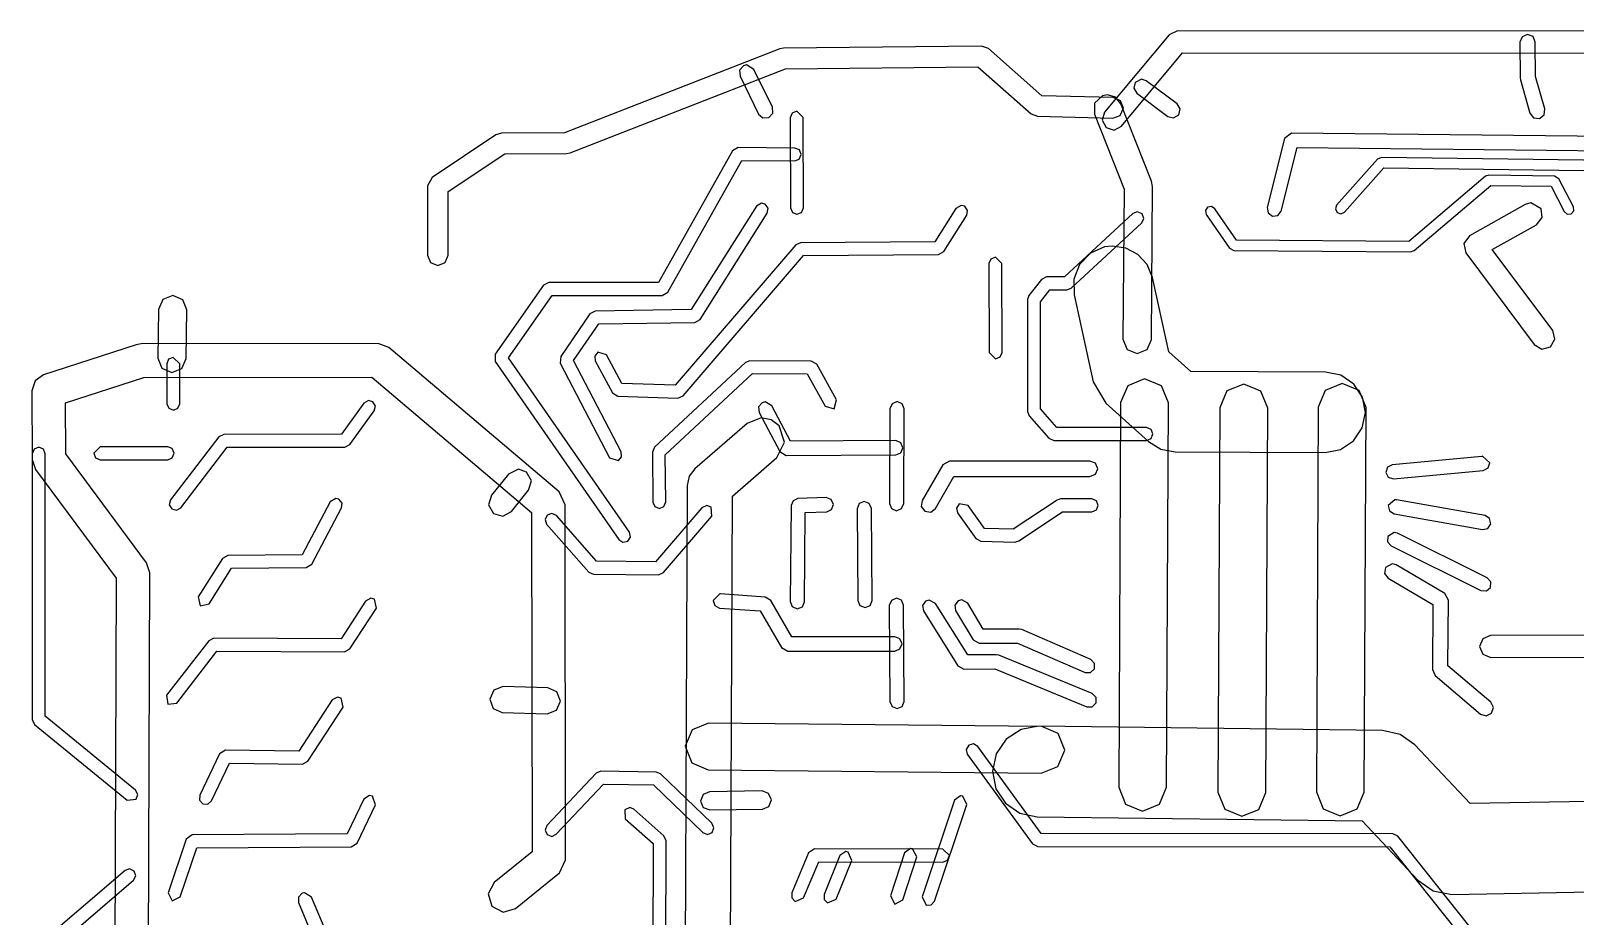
# Model space of a CAD drawing. Extents: x 2 to 219, y 1 to 125.
# Drawn here: x 2.2 to 121.6, y 56.6 to 125.1 of the extents above; entities that cross this region are included whole.
import ezdxf

# ---------------------------------------------------------------- set-up
doc = ezdxf.new("R2010")
doc.units = 0
doc.layers.add('PistasBottom', color=7, linetype='CONTINUOUS')

msp = doc.modelspace()

# ---------------------------------------------------------------- linework, layer by layer
at = {"layer": 'PistasBottom', "color": 7}
for p, q in [((90.2285, 124.82617), (85.25, 118.84961)), ((90.8828, 125.13281), (90.2285, 124.82617)), ((145.879, 125.08008), (90.8828, 125.13281)), ((90.8828, 125.13281), (90.8828, 125.13281)), ((117.542, 124.68088), (117.369, 124.25586)), ((117.369, 124.25586), (117.389, 121.5)), ((117.965, 124.85938), (117.542, 124.68088)), ((117.965, 124.85937), (117.965, 124.85938)), ((118.391, 124.6871), (117.965, 124.85937)), ((118.57, 124.26367), (118.391, 124.6871)), ((118.59, 121.5918), (118.57, 124.26367)), ((60.1172, 123.74414), (43.4609, 117.24023)), ((60.3984, 123.79883), (60.1172, 123.74414)), ((75.7246, 123.96094), (60.3984, 123.79883)), ((76.2617, 123.76172), (75.7246, 123.96094)), ((75.7246, 123.96094), (75.7246, 123.96094)), ((80.3945, 120.12109), (76.2617, 123.76172)), ((86.5566, 117.76172), (91.2793, 123.43164)), ((91.2793, 123.43164), (145.877, 123.37891)), ((43.9043, 115.6953), (60.5625, 122.20117)), ((57.3145, 122.43555), (57.0093, 122.09169)), ((57.0093, 122.09169), (57.0371, 121.63281)), ((57.5312, 122.49414), (57.3145, 122.43555)), ((58.1172, 122.1582), (57.5312, 122.49414)), ((57.5312, 122.49414), (57.5312, 122.49414)), ((59.543, 119.22656), (58.1172, 122.1582)), ((60.5625, 122.20117), (75.4336, 122.35742)), ((75.4336, 122.35742), (79.5547, 118.72852)), ((57.0371, 121.63281), (58.4648, 118.70117)), ((87.6191, 121.14258), (87.5066, 120.69716)), ((87.5066, 120.69716), (87.7422, 120.30273)), ((88.0918, 121.38477), (87.6191, 121.14258)), ((88.459, 121.26562), (88.0918, 121.38477)), ((88.0918, 121.38477), (88.0918, 121.38477)), ((90.8555, 119.48438), (88.459, 121.26562)), ((117.389, 121.5), (117.412, 121.33984)), ((117.412, 121.33984), (118.154, 118.75977)), ((119.309, 119.0918), (118.59, 121.5918)), ((85.918, 119.9707), (80.3945, 120.12109)), ((84.4691, 119.5284), (84.457, 118.68555)), ((85.0742, 120.11523), (84.4691, 119.5284)), ((85.4688, 120.19141), (85.0742, 120.11523)), ((86.0928, 120.00485), (85.4688, 120.19141)), ((85.4688, 120.19141), (85.4688, 120.19141)), ((86.477, 119.7206), (85.918, 119.9707)), ((86.502, 119.49805), (86.0928, 120.00485)), ((86.6953, 119.14844), (86.477, 119.7206)), ((88.8789, 113.5137), (86.502, 119.49805)), ((87.7422, 120.30273), (90.1387, 118.52148)), ((91.09, 119.09084), (90.8555, 119.48438)), ((58.4648, 118.70117), (58.8092, 118.39719)), ((58.8092, 118.39719), (59.2676, 118.42578)), ((59.2676, 118.42578), (59.5706, 118.7693)), ((59.5706, 118.7693), (59.543, 119.22656)), ((61.0742, 118.77152), (60.9277, 118.41797)), ((60.9277, 118.41797), (60.9395, 111.4434)), ((61.4277, 118.91797), (61.0742, 118.77152)), ((61.9277, 118.41992), (61.4277, 118.91797)), ((61.4277, 118.91797), (61.4277, 118.91797)), ((61.9395, 111.4453), (61.9277, 118.41992)), ((79.5547, 118.72852), (80.0625, 118.5293)), ((80.0625, 118.5293), (85.873, 118.37109)), ((84.457, 118.68555), (86.7539, 112.9004)), ((85.25, 118.84961), (85.0567, 118.22832)), ((85.873, 118.37109), (86.4452, 118.58943)), ((86.4452, 118.58943), (86.6953, 119.14844)), ((90.1387, 118.52148), (90.5845, 118.40988)), ((90.5845, 118.40988), (90.9785, 118.64648)), ((90.9785, 118.64648), (91.09, 119.09084)), ((118.154, 118.75977), (118.441, 118.40112)), ((118.441, 118.40112), (118.896, 118.34961)), ((118.896, 118.34961), (119.256, 118.6353)), ((119.256, 118.6353), (119.309, 119.0918)), ((38.1426, 117.09375), (33.2227, 113.7988)), ((38.5859, 117.22852), (38.1426, 117.09375)), ((43.4609, 117.24023), (38.5859, 117.22852)), ((85.0567, 118.22832), (85.3594, 117.65234)), ((85.3594, 117.65234), (85.9807, 117.45902)), ((85.9807, 117.45902), (86.5566, 117.76172)), ((99.7148, 117.21484), (99.1758, 116.7988)), ((157.812, 116.6133), (99.7148, 117.21484)), ((56.8984, 116.1074), (56.459, 115.8535)), ((61.2773, 116.0703), (56.8984, 116.1074)), ((56.8984, 116.1074), (56.8984, 116.1074)), ((61.6298, 115.9211), (61.2773, 116.0703)), ((61.7734, 115.5664), (61.6298, 115.9211)), ((99.1758, 116.7988), (97.8301, 111.4648)), ((98.8984, 111.1973), (100.137, 116.1094)), ((100.137, 116.1094), (158.139, 115.5098)), ((34.4668, 112.707), (38.8301, 115.6289)), ((38.8301, 115.6289), (43.6152, 115.6406)), ((43.6152, 115.6406), (43.9043, 115.6953)), ((56.459, 115.8535), (50.7207, 105.6738)), ((51.4492, 104.9277), (57.1855, 115.1055)), ((57.1855, 115.1055), (61.2695, 115.0703)), ((61.2695, 115.0703), (61.6242, 115.214)), ((61.6242, 115.214), (61.7734, 115.5664)), ((106.371, 115.2109), (103.199, 111.6465)), ((106.676, 115.3457), (106.371, 115.2109)), ((130.424, 115.0137), (106.676, 115.3457)), ((106.676, 115.3457), (106.676, 115.3457)), ((33.2227, 113.7988), (32.8672, 113.1348)), ((88.9551, 113.0996), (88.8789, 113.5137)), ((103.797, 111.1133), (106.848, 114.543)), ((106.848, 114.543), (130.121, 114.2168)), ((114.717, 113.8867), (108.779, 108.8379)), ((114.982, 113.9824), (114.717, 113.8867)), ((120.049, 113.9043), (114.982, 113.9824)), ((114.982, 113.9824), (114.982, 113.9824)), ((120.398, 113.6875), (120.049, 113.9043)), ((121.516, 111.5254), (120.398, 113.6875)), ((32.8672, 113.1348), (32.8633, 107.7734)), ((34.4629, 107.7734), (34.4668, 112.707)), ((86.7539, 112.9004), (86.6641, 101.2715)), ((88.8633, 101.2539), (88.9551, 113.0996)), ((109.186, 108.1328), (115.121, 113.1797)), ((115.121, 113.1797), (119.797, 113.1074)), ((119.797, 113.1074), (120.805, 111.1582)), ((58.3027, 111.5664), (53.2637, 103.5664)), ((58.7109, 111.8008), (58.3027, 111.5664)), ((58.9922, 111.7246), (58.7109, 111.8008)), ((58.7109, 111.8008), (58.7109, 111.8008)), ((59.2142, 111.4127), (58.9922, 111.7246)), ((59.1504, 111.0352), (59.2142, 111.4127)), ((60.9395, 111.4434), (61.0859, 111.0898)), ((61.7937, 111.0905), (61.9395, 111.4453)), ((73.7344, 111.4043), (72.1113, 108.8242)), ((74.1406, 111.6367), (73.7344, 111.4043)), ((74.4238, 111.5605), (74.1406, 111.6367)), ((74.1406, 111.6367), (74.1406, 111.6367)), ((74.6458, 111.2486), (74.4238, 111.5605)), ((74.582, 110.8711), (74.6458, 111.2486)), ((87.7734, 111.1426), (87.4375, 111.0098)), ((88.1445, 110.9824), (87.7734, 111.1426)), ((87.7734, 111.1426), (87.7734, 111.1426)), ((93.209, 111.4824), (93.0429, 111.2251)), ((93.0429, 111.2251), (93.1074, 110.9258)), ((93.5088, 111.5461), (93.209, 111.4824)), ((93.7656, 111.3789), (93.5088, 111.5461)), ((95.4453, 108.9375), (93.7656, 111.3789)), ((97.8301, 111.4648), (97.8917, 111.0478)), ((98.6475, 110.8585), (98.8984, 111.1973)), ((103.199, 111.6465), (103.097, 111.3568)), ((103.097, 111.3568), (103.23, 111.0801)), ((103.521, 110.9789), (103.797, 111.1133)), ((117.787, 111.709), (113.465, 109.2773)), ((118.223, 111.8242), (117.787, 111.709)), ((119.012, 111.3672), (118.223, 111.8242)), ((118.223, 111.8242), (118.223, 111.8242)), ((119.095, 110.6831), (119.012, 111.3672)), ((120.805, 111.1582), (121.039, 110.9606)), ((121.344, 110.9863), (121.541, 111.2203)), ((121.541, 111.2203), (121.516, 111.5254)), ((53.9668, 102.8047), (59.1504, 111.0352)), ((61.0859, 111.0898), (61.4395, 110.9434)), ((61.4395, 110.9434), (61.7937, 111.0905)), ((72.8125, 108.0586), (74.582, 110.8711)), ((87.4375, 111.0098), (82.1328, 106.1016)), ((82.668, 105.2363), (88.1172, 110.2754)), ((88.1172, 110.2754), (88.2774, 110.6232)), ((88.2774, 110.6232), (88.1445, 110.9824)), ((93.1074, 110.9258), (94.9062, 108.3125)), ((97.8917, 111.0478), (98.2305, 110.7969)), ((98.2305, 110.7969), (98.6475, 110.8585)), ((103.23, 111.0801), (103.521, 110.9789)), ((115.242, 108.2109), (118.67, 110.1406)), ((118.67, 110.1406), (119.095, 110.6831)), ((121.039, 110.9606), (121.344, 110.9863)), ((61.7227, 108.7461), (61.3477, 108.5723)), ((72.1113, 108.8242), (61.7227, 108.7461)), ((108.779, 108.8379), (95.4453, 108.9375)), ((113.465, 109.2773), (113.026, 108.6793)), ((32.8633, 107.7734), (33.0969, 107.2077)), ((34.2286, 107.207), (34.4629, 107.7734)), ((61.3477, 108.5723), (52.0293, 97.7227)), ((52.6328, 96.8906), (61.959, 107.748)), ((61.959, 107.748), (72.3926, 107.8262)), ((72.3926, 107.8262), (72.8125, 108.0586)), ((76.8008, 107.6309), (76.4472, 107.4844)), ((77.3008, 107.1328), (76.8008, 107.6309)), ((76.8008, 107.6309), (76.8008, 107.6309)), ((84.1417, 107.9285), (83.3037, 107.0557)), ((85.25, 108.4141), (84.1417, 107.9285)), ((85.8203, 108.4844), (85.25, 108.4141)), ((86.8925, 108.3291), (85.8203, 108.4844)), ((85.8203, 108.4844), (85.8203, 108.4844)), ((87.8216, 107.8325), (86.8925, 108.3291)), ((88.5313, 107.0539), (87.8216, 107.8325)), ((94.9062, 108.3125), (95.2324, 108.1387)), ((95.2324, 108.1387), (108.924, 108.0371)), ((108.924, 108.0371), (109.186, 108.1328)), ((113.026, 108.6793), (113.186, 107.9551)), ((113.186, 107.9551), (118.48, 100.8691)), ((119.922, 101.9453), (115.242, 108.2109)), ((33.0969, 107.2077), (33.6621, 106.9727)), ((33.6621, 106.9727), (34.2286, 107.207)), ((76.4472, 107.4844), (76.3008, 107.1309)), ((76.3008, 107.1309), (76.3086, 100.2559)), ((77.3086, 100.2578), (77.3008, 107.1328)), ((83.3037, 107.0557), (82.8637, 105.9285)), ((88.9453, 106.0527), (88.5313, 107.0539)), ((41.8301, 105.457), (38.1035, 100.1133)), ((42.2402, 105.6719), (41.8301, 105.457)), ((50.7207, 105.6738), (42.2402, 105.6719)), ((80.3555, 105.9023), (79.3926, 104.6504)), ((80.75, 106.0957), (80.3555, 105.9023)), ((82.1328, 106.1016), (80.75, 106.0957)), ((82.3301, 105.1035), (82.668, 105.2363)), ((82.8637, 105.9285), (82.8887, 104.7188)), ((90.2129, 100.293), (88.9453, 106.0527)), ((12.3827, 104.3478), (12.0488, 103.5762)), ((13.1641, 104.6582), (12.3827, 104.3478)), ((13.9369, 104.325), (13.1641, 104.6582)), ((13.1641, 104.6582), (13.1641, 104.6582)), ((14.248, 103.543), (13.9369, 104.325)), ((39.123, 99.8262), (42.502, 104.6719)), ((42.502, 104.6719), (51.0137, 104.6738)), ((51.0137, 104.6738), (51.4492, 104.9277)), ((79.2891, 104.3457), (79.2812, 95.6934)), ((79.3926, 104.6504), (79.2891, 104.3457)), ((80.2832, 95.8809), (80.2891, 104.1758)), ((80.2891, 104.1758), (80.998, 105.0977)), ((80.998, 105.0977), (82.3301, 105.1035)), ((82.8887, 104.7188), (84.373, 97.9844)), ((12.0488, 103.5762), (11.9922, 99.8145)), ((14.1934, 99.7812), (14.248, 103.543)), ((45.4258, 103.2441), (43.166, 99.9414)), ((45.832, 103.4609), (45.4258, 103.2441)), ((53.2637, 103.5664), (45.832, 103.4609)), ((53.5508, 102.5703), (53.9668, 102.8047)), ((44.1602, 99.623), (46.1055, 102.4648)), ((46.1055, 102.4648), (53.5508, 102.5703)), ((120.092, 101.2778), (119.922, 101.9453)), ((10.3105, 100.8555), (3.15039, 98.5352)), ((10.709, 100.9199), (10.3105, 100.8555)), ((29.0293, 100.957), (10.709, 100.9199)), ((29.875, 100.6484), (29.0293, 100.957)), ((29.0293, 100.957), (29.0293, 100.957)), ((43.0566, 89.4609), (29.875, 100.6484)), ((86.6641, 101.2715), (86.98, 100.4905)), ((86.98, 100.4905), (87.7559, 100.1621)), ((87.7559, 100.1621), (88.5356, 100.4788)), ((88.5356, 100.4788), (88.8633, 101.2539)), ((118.48, 100.8691), (119.072, 100.5164)), ((119.072, 100.5164), (119.74, 100.6855)), ((119.74, 100.6855), (120.092, 101.2778)), ((11.9922, 99.8145), (12.3026, 99.0312)), ((12.8293, 99.7279), (12.6836, 99.373)), ((12.6836, 99.373), (12.6934, 96.2871)), ((13.1836, 99.875), (12.8293, 99.7279)), ((13.6836, 99.377), (13.1836, 99.875)), ((13.1836, 99.875), (13.1836, 99.875)), ((13.6934, 96.2891), (13.6836, 99.377)), ((13.8595, 99.0077), (14.1934, 99.7812)), ((38.1035, 100.1133), (38.1035, 99.543)), ((38.1035, 99.543), (47.6523, 85.7734)), ((48.4746, 86.3438), (39.123, 99.8262)), ((43.166, 99.9414), (43.1348, 99.4277)), ((43.1348, 99.4277), (46.9492, 92.0977)), ((47.8359, 92.5605), (44.1602, 99.623)), ((46.043, 100.2715), (45.8009, 99.9747)), ((45.8009, 99.9747), (45.8398, 99.5938)), ((45.8398, 99.5938), (47.1602, 97.1387)), ((46.7188, 100.0664), (46.043, 100.2715)), ((47.9043, 97.8652), (46.7188, 100.0664)), ((57.457, 99.4824), (50.4121, 92.9258)), ((57.8008, 99.6172), (57.457, 99.4824)), ((62.5371, 99.5918), (57.8008, 99.6172)), ((57.8008, 99.6172), (57.8008, 99.6172)), ((62.9727, 99.3359), (62.5371, 99.5918)), ((64.5039, 96.584), (62.9727, 99.3359)), ((76.3086, 100.2559), (76.8086, 99.7578)), ((76.8086, 99.7578), (77.1621, 99.9043)), ((77.1621, 99.9043), (77.3086, 100.2578)), ((91.9121, 98.7695), (90.2129, 100.293)), ((2.49861, 98.0606), (2.25195, 97.293)), ((3.15039, 98.5352), (2.49861, 98.0606)), ((4.85352, 96.3535), (10.9199, 98.3203)), ((10.9199, 98.3203), (28.5566, 98.3555)), ((12.3026, 99.0312), (13.0762, 98.6973)), ((13.0762, 98.6973), (13.8595, 99.0077)), ((28.5566, 98.3555), (40.916, 87.8672)), ((51.2559, 92.3438), (57.9941, 98.6152)), ((57.9941, 98.6152), (62.2402, 98.5938)), ((62.2402, 98.5938), (63.6309, 96.0977)), ((84.373, 97.9844), (85.3301, 96.3438)), ((88.3418, 98.2129), (87.0317, 97.6766)), ((89.648, 97.6648), (88.3418, 98.2129)), ((88.3418, 98.2129), (88.3418, 98.2129)), ((102.338, 98.7266), (91.9121, 98.7695)), ((103.524, 98.4858), (102.338, 98.7266)), ((104.527, 97.8096), (103.524, 98.4858)), ((2.25195, 97.293), (2.26953, 91.9629)), ((47.1602, 97.1387), (47.582, 96.877)), ((47.582, 96.877), (52.2363, 96.7148)), ((52.0293, 97.7227), (47.9043, 97.8652)), ((52.2363, 96.7148), (52.6328, 96.8906)), ((87.0317, 97.6766), (86.4844, 96.3711)), ((90.1836, 96.3535), (89.648, 97.6648)), ((94.7102, 97.2749), (94.1621, 95.9707)), ((96.0195, 97.8105), (94.7102, 97.2749)), ((97.3257, 97.2625), (96.0195, 97.8105)), ((96.0195, 97.8105), (96.0195, 97.8105)), ((97.8613, 95.9512), (97.3257, 97.2625)), ((102.322, 97.3159), (101.773, 96.0098)), ((103.633, 97.8516), (102.322, 97.3159)), ((104.939, 97.3035), (103.633, 97.8516)), ((103.633, 97.8516), (103.633, 97.8516)), ((105.195, 96.8009), (104.527, 97.8096)), ((105.475, 95.9922), (104.939, 97.3035)), ((105.426, 95.6133), (105.195, 96.8009)), ((4.86719, 92.4004), (4.85352, 96.3535)), ((12.6934, 96.2871), (12.8405, 95.9329)), ((12.8405, 95.9329), (13.1953, 95.7871)), ((13.1953, 95.7871), (13.5483, 95.9349)), ((13.5483, 95.9349), (13.6934, 96.2891)), ((27.9375, 96.3203), (26.1953, 93.9355)), ((26.8535, 93.1406), (28.7441, 95.7305)), ((28.3008, 96.5254), (27.9375, 96.3203)), ((28.6367, 96.4297), (28.3008, 96.5254)), ((28.3008, 96.5254), (28.3008, 96.5254)), ((28.8353, 96.1023), (28.6367, 96.4297)), ((28.7441, 95.7305), (28.8353, 96.1023)), ((58.7441, 96.3613), (58.4756, 96.0366)), ((58.4756, 96.0366), (58.5156, 95.6172)), ((58.5156, 95.6172), (60.1191, 92.5879)), ((58.9746, 96.4238), (58.7441, 96.3613)), ((59.4883, 96.1328), (58.9746, 96.4238)), ((58.9746, 96.4238), (58.9746, 96.4238)), ((60.9355, 93.3965), (59.4883, 96.1328)), ((63.6309, 96.0977), (64.3105, 95.9043)), ((64.3105, 95.9043), (64.5039, 96.584)), ((68.6367, 95.9023), (68.6035, 88.5664)), ((68.7999, 96.2902), (68.6367, 95.9023)), ((69.1895, 96.4492), (68.7999, 96.2902)), ((69.5766, 96.2868), (69.1895, 96.4492)), ((69.1895, 96.4492), (69.1895, 96.4492)), ((69.7363, 95.8984), (69.5766, 96.2868)), ((69.7031, 88.5625), (69.7363, 95.8984)), ((79.2812, 95.6934), (79.4062, 95.3633)), ((81.543, 94.4492), (80.2832, 95.8809)), ((85.3301, 96.3438), (88.6504, 93.3672)), ((86.4844, 96.3711), (86.3359, 66.6289)), ((90.0371, 66.6113), (90.1836, 96.3535)), ((94.1621, 95.9707), (94.0137, 66.2266)), ((97.7148, 66.209), (97.8613, 95.9512)), ((101.773, 96.0098), (101.627, 66.2676)), ((105.185, 94.4276), (105.426, 95.6133)), ((105.328, 66.248), (105.475, 95.9922)), ((57.5918, 94.7656), (53.5527, 91.2637)), ((58.6797, 95.1914), (57.5918, 94.7656)), ((59.4381, 95.0468), (58.6797, 95.1914)), ((58.6797, 95.1914), (58.6797, 95.1914)), ((60.0605, 94.5898), (59.4381, 95.0468)), ((60.484, 93.3191), (60.0605, 94.5898)), ((79.4062, 95.3633), (80.9414, 93.6172)), ((88.4863, 94.4492), (81.543, 94.4492)), ((88.8399, 94.3028), (88.4863, 94.4492)), ((104.509, 93.4244), (105.185, 94.4276)), ((16.7031, 93.7246), (12.9785, 88.8457)), ((17.0996, 93.9199), (16.7031, 93.7246)), ((26.1953, 93.9355), (17.0996, 93.9199)), ((59.8848, 92.1211), (60.484, 93.3191)), ((69.0898, 93.4316), (60.9355, 93.3965)), ((69.4801, 93.2719), (69.0898, 93.4316)), ((69.6426, 92.8828), (69.4801, 93.2719)), ((80.9414, 93.6172), (81.3184, 93.4492)), ((81.3184, 93.4492), (88.4863, 93.4492)), ((88.4863, 93.4492), (88.8399, 93.5957)), ((88.6504, 93.3672), (89.6059, 92.7818)), ((88.9863, 93.9492), (88.8399, 94.3028)), ((88.8399, 93.5957), (88.9863, 93.9492)), ((103.5, 92.7564), (104.509, 93.4244)), ((2.2832, 92.4238), (2.27539, 71.8711)), ((2.42965, 92.7774), (2.2832, 92.4238)), ((2.7832, 92.9238), (2.42965, 92.7774)), ((3.13676, 92.7774), (2.7832, 92.9238)), ((2.7832, 92.9238), (2.7832, 92.9238)), ((3.2832, 92.4238), (3.13676, 92.7774)), ((3.27539, 72.1074), (3.2832, 92.4238)), ((11.1211, 83.9902), (4.86719, 92.4004)), ((7.53516, 92.9531), (7.03711, 92.4531)), ((7.03711, 92.4531), (7.18356, 92.0996)), ((7.18356, 92.0996), (7.53711, 91.9531)), ((12.7598, 92.959), (7.53516, 92.9531)), ((13.1133, 92.8125), (12.7598, 92.959)), ((12.7598, 92.959), (12.7598, 92.959)), ((12.7598, 91.959), (13.1133, 92.1054)), ((13.2598, 92.459), (13.1133, 92.8125)), ((13.1133, 92.1054), (13.2598, 92.459)), ((13.7734, 88.2402), (17.3496, 92.9199)), ((17.3496, 92.9199), (26.4512, 92.9355)), ((26.4512, 92.9355), (26.8535, 93.1406)), ((46.9492, 92.0977), (47.623, 91.8848)), ((47.623, 91.8848), (47.8698, 92.1784)), ((47.8698, 92.1784), (47.8359, 92.5605)), ((50.4121, 92.9258), (50.2539, 92.5527)), ((50.2539, 92.5527), (50.2969, 88.6816)), ((51.2969, 88.6914), (51.2559, 92.3438)), ((56.4453, 89.1406), (59.8848, 92.1211)), ((60.1191, 92.5879), (60.6074, 92.2949)), ((60.6074, 92.2949), (69.0957, 92.332)), ((69.0957, 92.332), (69.4829, 92.4945)), ((69.4829, 92.4945), (69.6426, 92.8828)), ((89.6059, 92.7818), (90.707, 92.5742)), ((90.707, 92.5742), (102.312, 92.5254)), ((102.312, 92.5254), (103.5, 92.7564)), ((114.441, 92.2168), (107.496, 91.5703)), ((114.494, 92.2188), (114.441, 92.2168)), ((115.041, 91.7207), (114.494, 92.2188)), ((114.494, 92.2188), (114.494, 92.2188)), ((2.26953, 91.9629), (2.52539, 91.1914)), ((2.52539, 91.1914), (8.77539, 82.7871)), ((7.53711, 91.9531), (12.7598, 91.959)), ((39.123, 90.8457), (37.8027, 89.207)), ((39.9062, 91.2188), (39.123, 90.8457)), ((40.5293, 90.998), (39.9062, 91.2188)), ((39.9062, 91.2188), (39.9062, 91.2188)), ((40.8958, 90.3261), (40.5293, 90.998)), ((53.5527, 91.2637), (53.1088, 90.6717)), ((72.7168, 91.5566), (71.1191, 88.7891)), ((73.2363, 91.8555), (72.7168, 91.5566)), ((84.1094, 91.8555), (73.2363, 91.8555)), ((73.2363, 91.8555), (73.2363, 91.8555)), ((84.5339, 91.679), (84.1094, 91.8555)), ((84.1094, 90.6543), (84.5332, 90.83)), ((84.5332, 90.83), (84.709, 91.2539)), ((84.709, 91.2539), (84.5339, 91.679)), ((107.125, 91.374), (107, 90.9727)), ((107, 90.9727), (107.196, 90.5998)), ((107.496, 91.5703), (107.125, 91.374)), ((107.598, 90.4746), (114.543, 91.1211)), ((114.543, 91.1211), (114.917, 91.3174)), ((114.917, 91.3174), (115.041, 91.7207)), ((40.6797, 89.5918), (40.8958, 90.3261)), ((52.9492, 89.9492), (52.7129, 33.5723)), ((53.1088, 90.6717), (52.9492, 89.9492)), ((72.1582, 88.1875), (73.584, 90.6562)), ((73.584, 90.6562), (84.1094, 90.6543)), ((107.196, 90.5998), (107.598, 90.4746)), ((12.9785, 88.8457), (12.8801, 88.4757)), ((12.8801, 88.4757), (13.0723, 88.1445)), ((25.3262, 88.6914), (23.1719, 84.6035)), ((25.7734, 88.959), (25.3262, 88.6914)), ((26.002, 88.9004), (25.7734, 88.959)), ((25.7734, 88.959), (25.7734, 88.959)), ((26.2465, 88.6058), (26.002, 88.9004)), ((26.2109, 88.2246), (26.2465, 88.6058)), ((37.8027, 89.207), (37.5876, 88.4723)), ((37.5876, 88.4723), (37.9551, 87.8008)), ((39.3613, 87.9531), (40.6797, 89.5918)), ((43.5137, 88.4707), (43.0566, 89.4609)), ((43.5449, 61.0137), (43.5137, 88.4707)), ((50.2969, 88.6816), (50.4468, 88.3285)), ((51.1546, 88.3361), (51.2969, 88.6914)), ((56.2129, 33.5566), (56.4453, 89.1406)), ((61.1386, 88.7854), (60.9824, 88.4043)), ((61.5156, 88.9512), (61.1386, 88.7854)), ((63.7051, 89.0234), (61.5156, 88.9512)), ((64.1, 88.8749), (63.7051, 89.0234)), ((63.7051, 89.0234), (63.7051, 89.0234)), ((64.2734, 88.4902), (64.1, 88.8749)), ((64.1249, 88.0973), (64.2734, 88.4902)), ((66.256, 88.5588), (66.0977, 88.168)), ((66.6445, 88.7227), (66.256, 88.5588)), ((67.0347, 88.565), (66.6445, 88.7227)), ((66.6445, 88.7227), (66.6445, 88.7227)), ((67.1992, 88.1777), (67.0347, 88.565)), ((68.6035, 88.5664), (68.7625, 88.1768)), ((69.5407, 88.1734), (69.7031, 88.5625)), ((71.1191, 88.7891), (71.0593, 88.3331)), ((73.9824, 88.5371), (73.7785, 88.2119)), ((74.6797, 88.4199), (73.9824, 88.5371)), ((75.9531, 86.6367), (74.6797, 88.4199)), ((81.5645, 88.8379), (78.1758, 86.5918)), ((81.8398, 88.9199), (81.5645, 88.8379)), ((84.252, 88.9238), (81.8398, 88.9199)), ((84.6055, 88.7774), (84.252, 88.9238)), ((84.252, 88.9238), (84.252, 88.9238)), ((84.752, 88.4238), (84.6055, 88.7774)), ((84.6055, 88.0703), (84.752, 88.4238)), ((107.711, 88.8574), (107.197, 88.4062)), ((107.836, 88.8496), (107.711, 88.8574)), ((107.711, 88.8574), (107.711, 88.8574)), ((114.678, 87.6289), (107.836, 88.8496)), ((13.0723, 88.1445), (13.4427, 88.047)), ((13.4427, 88.047), (13.7734, 88.2402)), ((23.916, 83.873), (26.2109, 88.2246)), ((37.9551, 87.8008), (38.6898, 87.5856)), ((38.6898, 87.5856), (39.3613, 87.9531)), ((40.916, 87.8672), (40.9434, 61.6289)), ((42.1211, 87.6777), (41.9518, 87.3335)), ((41.9518, 87.3335), (42.0762, 86.9707)), ((42.4843, 87.8012), (42.1211, 87.6777)), ((42.8281, 87.6309), (42.4843, 87.8012)), ((45.9355, 84.0957), (42.8281, 87.6309)), ((50.4468, 88.3285), (50.8027, 88.1855)), ((54.0938, 88.2383), (50.5039, 84.0547)), ((50.8027, 88.1855), (51.1546, 88.3361)), ((51.1113, 83.2266), (54.8516, 87.5879)), ((54.4707, 88.4121), (54.0938, 88.2383)), ((54.7988, 88.293), (54.4707, 88.4121)), ((54.4707, 88.4121), (54.4707, 88.4121)), ((54.8516, 87.5879), (54.7988, 88.293)), ((60.9824, 88.4043), (60.9238, 80.9805)), ((62.0234, 80.9707), (62.0781, 87.8691)), ((62.0781, 87.8691), (63.7422, 87.9238)), ((63.7422, 87.9238), (64.1249, 88.0973)), ((66.0977, 88.168), (66.1543, 81.0586)), ((67.2559, 81.0684), (67.1992, 88.1777)), ((68.7625, 88.1768), (69.1504, 88.0137)), ((69.1504, 88.0137), (69.5407, 88.1734)), ((71.0593, 88.3331), (71.3398, 87.9687)), ((71.3398, 87.9687), (71.7942, 87.909)), ((71.7942, 87.909), (72.1582, 88.1875)), ((73.7785, 88.2119), (73.8652, 87.8379)), ((73.8652, 87.8379), (75.2852, 85.8516)), ((78.5996, 85.6719), (81.9902, 87.9199)), ((81.9902, 87.9199), (84.252, 87.9238)), ((84.252, 87.9238), (84.6055, 88.0703)), ((107.197, 88.4062), (107.287, 87.9946)), ((107.287, 87.9946), (107.643, 87.7676)), ((107.643, 87.7676), (114.484, 86.5469)), ((115.032, 87.4026), (114.678, 87.6289)), ((115.123, 86.9922), (115.032, 87.4026)), ((42.0762, 86.9707), (45.332, 83.2676)), ((48.5569, 85.9692), (48.4746, 86.3438)), ((78.1758, 86.5918), (75.9531, 86.6367)), ((107.658, 86.3262), (107.162, 86.0215)), ((107.898, 86.2695), (107.658, 86.3262)), ((107.658, 86.3262), (107.658, 86.3262)), ((114.854, 82.8145), (107.898, 86.2695)), ((114.484, 86.5469), (114.896, 86.6371)), ((114.896, 86.6371), (115.123, 86.9922)), ((47.6523, 85.7734), (47.9746, 85.5651)), ((47.9746, 85.5651), (48.3496, 85.6465)), ((48.3496, 85.6465), (48.5569, 85.9692)), ((75.2852, 85.8516), (75.6816, 85.6426)), ((75.6816, 85.6426), (78.3125, 85.5898)), ((78.3125, 85.5898), (78.5996, 85.6719)), ((107.162, 86.0215), (107.133, 85.6009)), ((107.133, 85.6009), (107.41, 85.2832)), ((107.41, 85.2832), (114.363, 81.8301)), ((11.377, 83.209), (11.1211, 83.9902)), ((17.002, 84.3203), (15.1211, 81.3359)), ((17.4199, 84.5527), (17.002, 84.3203)), ((23.1719, 84.6035), (17.4199, 84.5527)), ((23.4785, 83.6055), (23.916, 83.873)), ((50.5039, 84.0547), (45.9355, 84.0957)), ((107.486, 83.9062), (106.977, 83.6113)), ((107.799, 83.8242), (107.486, 83.9062)), ((107.486, 83.9062), (107.486, 83.9062)), ((111.561, 81.6113), (107.799, 83.8242)), ((8.77539, 82.7871), (8.52344, 18.109)), ((11.125, 18.443), (11.377, 83.209)), ((15.9668, 80.8027), (17.7012, 83.5547)), ((17.7012, 83.5547), (23.4785, 83.6055)), ((45.332, 83.2676), (45.7031, 83.0977)), ((45.7031, 83.0977), (50.7285, 83.0527)), ((50.7285, 83.0527), (51.1113, 83.2266)), ((106.977, 83.6113), (106.912, 83.156)), ((106.912, 83.156), (107.189, 82.7891)), ((107.189, 82.7891), (110.652, 80.752)), ((115.13, 82.4976), (114.854, 82.8145)), ((115.102, 82.0781), (115.13, 82.4976)), ((15.1211, 81.3359), (15.2773, 80.6465)), ((28.4766, 81.25), (28.0664, 81.0215)), ((28.7578, 81.168), (28.4766, 81.25)), ((28.4766, 81.25), (28.4766, 81.25)), ((55.4746, 81.582), (54.9473, 81.0723)), ((55.5371, 81.5801), (55.4746, 81.582)), ((55.4746, 81.582), (55.4746, 81.582)), ((58.9746, 81.332), (55.5371, 81.5801)), ((59.4102, 81.0605), (58.9746, 81.332)), ((111.855, 81.0898), (111.561, 81.6113)), ((114.363, 81.8301), (114.784, 81.8009)), ((114.784, 81.8009), (115.102, 82.0781)), ((15.2773, 80.6465), (15.9668, 80.8027)), ((28.0664, 81.0215), (26.166, 78.1035)), ((26.8535, 77.3301), (28.9043, 80.4766)), ((28.9043, 80.4766), (28.7578, 81.168)), ((54.9473, 81.0723), (55.0796, 80.6714)), ((55.0796, 80.6714), (55.457, 80.4824)), ((55.457, 80.4824), (58.6055, 80.2559)), ((58.6055, 80.2559), (60.25, 77.4258)), ((61.041, 78.252), (59.4102, 81.0605)), ((60.9238, 80.9805), (61.0815, 80.5903)), ((61.0815, 80.5903), (61.4688, 80.4258)), ((61.4688, 80.4258), (61.8589, 80.5834)), ((61.8589, 80.5834), (62.0234, 80.9707)), ((66.1543, 81.0586), (66.3188, 80.6713)), ((66.3188, 80.6713), (66.709, 80.5137)), ((66.709, 80.5137), (67.0975, 80.6775)), ((67.0975, 80.6775), (67.2559, 81.0684)), ((68.745, 81.0732), (68.5859, 80.6836)), ((68.5859, 80.6836), (68.6348, 73.2461)), ((69.1328, 81.2363), (68.745, 81.0732)), ((69.5217, 81.078), (69.1328, 81.2363)), ((69.1328, 81.2363), (69.1328, 81.2363)), ((69.6855, 80.6914), (69.5217, 81.078)), ((69.7344, 73.2539), (69.6855, 80.6914)), ((71.3984, 81.0195), (71.1536, 80.677)), ((71.1536, 80.677), (71.2227, 80.2617)), ((71.2227, 80.2617), (73.8809, 76.0176)), ((71.6836, 81.1035), (71.3984, 81.0195)), ((72.1562, 80.8457), (71.6836, 81.1035)), ((71.6836, 81.1035), (71.6836, 81.1035)), ((74.6523, 76.8613), (72.1562, 80.8457)), ((73.9102, 81.043), (73.6585, 80.7044)), ((73.6585, 80.7044), (73.7207, 80.2871)), ((73.7207, 80.2871), (75.0762, 78.0234)), ((74.1973, 81.1211), (73.9102, 81.043)), ((74.6641, 80.8535), (74.1973, 81.1211)), ((74.1973, 81.1211), (74.1973, 81.1211)), ((75.8594, 78.8574), (74.6641, 80.8535)), ((110.652, 80.752), (110.611, 75.7344)), ((111.812, 76.0039), (111.855, 81.0898)), ((78.627, 78.8594), (75.8594, 78.8574)), ((78.8457, 78.8125), (78.627, 78.8594)), ((15.9277, 77.9492), (12.6699, 73.7461)), ((16.3262, 78.1445), (15.9277, 77.9492)), ((26.166, 78.1035), (16.3262, 78.1445)), ((69.0254, 78.2559), (61.041, 78.252)), ((69.4138, 78.0941), (69.0254, 78.2559)), ((69.4131, 77.3173), (69.5742, 77.7051)), ((69.5742, 77.7051), (69.4138, 78.0941)), ((75.0762, 78.0234), (75.5488, 77.7559)), ((75.5488, 77.7559), (78.5137, 77.7578)), ((78.5137, 77.7578), (83.7441, 75.4922)), ((84.1816, 76.502), (78.8457, 78.8125)), ((114.509, 78.1064), (114.262, 77.5039)), ((115.109, 78.3574), (114.509, 78.1064)), ((127.611, 78.3926), (115.109, 78.3574)), ((13.459, 73.1348), (16.5684, 77.1426)), ((16.5684, 77.1426), (26.4336, 77.1016)), ((26.4336, 77.1016), (26.8535, 77.3301)), ((60.25, 77.4258), (60.7246, 77.1523)), ((60.7246, 77.1523), (69.0254, 77.1562)), ((69.0254, 77.1562), (69.4131, 77.3173)), ((76.8535, 76.8691), (74.6523, 76.8613)), ((77.0645, 76.8281), (76.8535, 76.8691)), ((84.2891, 73.8672), (77.0645, 76.8281)), ((84.4748, 76.2001), (84.1816, 76.502)), ((114.262, 77.5039), (114.513, 76.9031)), ((114.513, 76.9031), (115.115, 76.6562)), ((115.115, 76.6562), (127.898, 76.6934)), ((73.8809, 76.0176), (74.3496, 75.7598)), ((74.3496, 75.7598), (76.748, 75.7695)), ((76.748, 75.7695), (83.8711, 72.8496)), ((83.7441, 75.4922), (84.1661, 75.4852)), ((84.1661, 75.4852), (84.4687, 75.7793)), ((84.4687, 75.7793), (84.4748, 76.2001)), ((110.611, 75.7344), (110.822, 75.2734)), ((110.822, 75.2734), (114.338, 72.2773)), ((115.115, 73.1914), (111.812, 76.0039)), ((37.9854, 74.1342), (37.6719, 73.4355)), ((38.7012, 74.4062), (37.9854, 74.1342)), ((42.1777, 74.3027), (38.7012, 74.4062)), ((38.7012, 74.4062), (38.7012, 74.4062)), ((42.8771, 73.9886), (42.1777, 74.3027)), ((12.6699, 73.7461), (12.7578, 73.0449)), ((12.7578, 73.0449), (13.459, 73.1348)), ((25.4844, 73.3672), (22.9141, 69.4004)), ((25.8926, 73.5957), (25.4844, 73.3672)), ((26.1758, 73.5137), (25.8926, 73.5957)), ((25.8926, 73.5957), (25.8926, 73.5957)), ((26.3223, 72.8223), (26.1758, 73.5137)), ((37.6719, 73.4355), (37.9439, 72.7197)), ((42.8336, 72.5734), (43.1484, 73.2715)), ((43.1484, 73.2715), (42.8771, 73.9886)), ((68.6348, 73.2461), (68.7979, 72.8582)), ((69.5761, 72.8631), (69.7344, 73.2539)), ((84.5878, 73.571), (84.2891, 73.8672)), ((84.2929, 72.8508), (84.5898, 73.1504)), ((84.5898, 73.1504), (84.5878, 73.571)), ((115.326, 72.7818), (115.115, 73.1914)), ((2.27539, 71.8711), (2.45898, 71.4844)), ((10.2559, 66.3945), (3.27539, 72.1074)), ((23.6035, 68.625), (26.3223, 72.8223)), ((37.9439, 72.7197), (38.6426, 72.4062)), ((38.6426, 72.4062), (42.1172, 72.3027)), ((42.1172, 72.3027), (42.8336, 72.5734)), ((68.7979, 72.8582), (69.1875, 72.6992)), ((69.1875, 72.6992), (69.5761, 72.8631)), ((83.8711, 72.8496), (84.2929, 72.8508)), ((114.338, 72.2773), (114.774, 72.1355)), ((114.774, 72.1355), (115.184, 72.3438)), ((115.184, 72.3438), (115.326, 72.7818)), ((2.45898, 71.4844), (9.62305, 65.6191)), ((53.3333, 71.0543), (52.793, 69.7871)), ((54.6113, 71.5684), (53.3333, 71.0543)), ((80.3809, 71.3047), (54.6113, 71.5684)), ((54.6113, 71.5684), (54.6113, 71.5684)), ((78.7819, 71.08), (77.6368, 70.3347)), ((80.125, 71.3301), (78.7819, 71.08)), ((106.748, 71.0039), (80.125, 71.3301)), ((80.125, 71.3301), (80.125, 71.3301)), ((81.648, 70.7644), (80.3809, 71.3047)), ((82.1621, 69.4863), (81.648, 70.7644)), ((108.117, 70.7076), (106.748, 71.0039)), ((109.26, 69.8984), (108.117, 70.7076)), ((17.2363, 69.4863), (16.7773, 69.2031)), ((22.9141, 69.4004), (17.2363, 69.4863)), ((52.793, 69.7871), (53.307, 68.509)), ((74.7285, 69.875), (74.5288, 69.5481)), ((74.5288, 69.5481), (74.6191, 69.1758)), ((75.1012, 69.9644), (74.7285, 69.875)), ((75.4277, 69.7637), (75.1012, 69.9644)), ((80.3301, 63.0352), (75.4277, 69.7637)), ((77.6368, 70.3347), (76.8643, 69.2079)), ((81.6218, 68.2191), (82.1621, 69.4863)), ((113.525, 65.3477), (109.26, 69.8984)), ((16.7773, 69.2031), (15.2383, 66.0059)), ((16.1406, 65.5723), (17.541, 68.4805)), ((17.541, 68.4805), (23.1758, 68.3965)), ((23.1758, 68.3965), (23.6035, 68.625)), ((53.307, 68.509), (54.5742, 67.9687)), ((74.6191, 69.1758), (79.6719, 62.2402)), ((76.8643, 69.2079), (76.582, 67.8711)), ((80.3438, 67.7051), (81.6218, 68.2191)), ((45.9102, 67.6992), (42.0898, 63.6621)), ((46.2812, 67.8555), (45.9102, 67.6992)), ((50.5449, 67.7949), (46.2812, 67.8555)), ((46.2812, 67.8555), (46.2812, 67.8555)), ((50.8828, 67.6543), (50.5449, 67.7949)), ((54.8613, 63.834), (50.8828, 67.6543)), ((54.5742, 67.9687), (80.3438, 67.7051)), ((76.582, 67.8711), (76.8408, 66.5059)), ((10.4375, 66.0566), (10.2559, 66.3945)), ((10.3262, 65.6895), (10.4375, 66.0566)), ((15.2383, 66.0059), (15.2169, 65.6233)), ((28.375, 65.9824), (27.9375, 65.6992)), ((28.6055, 65.9316), (28.375, 65.9824)), ((28.375, 65.9824), (28.375, 65.9824)), ((28.8379, 65.2656), (28.6055, 65.9316)), ((42.8145, 62.9746), (46.4863, 66.8516)), ((46.4863, 66.8516), (50.332, 66.7969)), ((50.332, 66.7969), (54.168, 63.1113)), ((54.183, 66.0504), (53.9863, 65.5527)), ((54.6738, 66.2637), (54.183, 66.0504)), ((58.75, 66.3281), (54.6738, 66.2637)), ((59.2483, 66.1307), (58.75, 66.3281)), ((58.75, 66.3281), (58.75, 66.3281)), ((59.4609, 65.6387), (59.2483, 66.1307)), ((74.1035, 65.9453), (73.6445, 65.6055)), ((74.2773, 65.9199), (74.1035, 65.9453)), ((74.1035, 65.9453), (74.1035, 65.9453)), ((74.5918, 65.2871), (74.2773, 65.9199)), ((76.8408, 66.5059), (77.5774, 65.3848)), ((86.3359, 66.6289), (86.8716, 65.3176)), ((89.489, 65.3052), (90.0371, 66.6113)), ((94.0137, 66.2266), (94.5493, 64.9153)), ((97.1668, 64.9028), (97.7148, 66.209)), ((101.627, 66.2676), (102.163, 64.9563)), ((104.779, 64.9431), (105.328, 66.248)), ((9.62305, 65.6191), (10.3262, 65.6895)), ((15.2169, 65.6233), (15.4727, 65.3379)), ((15.4727, 65.3379), (15.8553, 65.3165)), ((15.8553, 65.3165), (16.1406, 65.5723)), ((27.9375, 65.6992), (26.6387, 63.0098)), ((27.4043, 62.2949), (28.8379, 65.2656)), ((48.5059, 65.0488), (48.125, 64.8809)), ((48.125, 64.8809), (48.1641, 64.1758)), ((48.832, 64.9199), (48.5059, 65.0488)), ((48.5059, 65.0488), (48.5059, 65.0488)), ((51.1445, 62.8496), (48.832, 64.9199)), ((53.9863, 65.5527), (54.1989, 65.0607)), ((54.1989, 65.0607), (54.6973, 64.8633)), ((54.6973, 64.8633), (58.7715, 64.9277)), ((58.7715, 64.9277), (59.2635, 65.1403)), ((59.2635, 65.1403), (59.4609, 65.6387)), ((73.6445, 65.6055), (71.1289, 58.1309)), ((72.0781, 57.8125), (74.5918, 65.2871)), ((77.5774, 65.3848), (78.6805, 64.6216)), ((78.6805, 64.6216), (80.0391, 64.3301)), ((86.8716, 65.3176), (88.1777, 64.7695)), ((88.1777, 64.7695), (89.489, 65.3052)), ((94.5493, 64.9153), (95.8555, 64.3672)), ((95.8555, 64.3672), (97.1668, 64.9028)), ((102.163, 64.9563), (103.469, 64.4082)), ((103.469, 64.4082), (104.779, 64.9431)), ((124.48, 65.5488), (113.525, 65.3477)), ((42.0898, 63.6621), (41.9522, 63.305)), ((48.1641, 64.1758), (50.3105, 62.2539)), ((55.0146, 63.4833), (54.8613, 63.834)), ((54.875, 63.127), (55.0146, 63.4833)), ((80.0391, 64.3301), (105.172, 64.0234)), ((105.172, 64.0234), (109.48, 59.4258)), ((14.1777, 62.5938), (12.7852, 58.4609)), ((14.6484, 62.9355), (14.1777, 62.5938)), ((26.6387, 63.0098), (14.6484, 62.9355)), ((26.957, 62.0117), (27.4043, 62.2949)), ((41.9522, 63.305), (42.1074, 62.9551)), ((42.1074, 62.9551), (42.465, 62.8184)), ((42.465, 62.8184), (42.8145, 62.9746)), ((50.3105, 62.2539), (50.2773, 30.3105)), ((51.3125, 62.4766), (51.1445, 62.8496)), ((51.2773, 30.5527), (51.3125, 62.4766)), ((54.168, 63.1113), (54.5247, 62.9727)), ((54.5247, 62.9727), (54.875, 63.127)), ((79.6719, 62.2402), (80.0762, 62.0352)), ((107.541, 63.0137), (80.3301, 63.0352)), ((107.932, 62.8242), (107.541, 63.0137)), ((117.857, 50.3867), (107.932, 62.8242)), ((13.7324, 58.1426), (15.0117, 61.9375)), ((15.0117, 61.9375), (26.957, 62.0117)), ((40.9434, 61.6289), (38.0156, 59.248)), ((43.0645, 60.0039), (43.5449, 61.0137)), ((62.3477, 61.5469), (61.0391, 58.4414)), ((62.8086, 61.8535), (62.3477, 61.5469)), ((72.7363, 61.8301), (62.8086, 61.8535)), ((62.8086, 61.8535), (62.8086, 61.8535)), ((64.748, 61.3262), (63.5371, 58.3281)), ((64.4648, 57.9531), (65.6758, 60.9531)), ((65.2266, 61.6387), (64.748, 61.3262)), ((65.4004, 61.6035), (65.2266, 61.6387)), ((65.2266, 61.6387), (65.2266, 61.6387)), ((65.6758, 60.9531), (65.4004, 61.6035)), ((69.7617, 61.5332), (68.6836, 58.2129)), ((69.6328, 57.9043), (70.7129, 61.2246)), ((70.2148, 61.8789), (69.7617, 61.5332)), ((70.3906, 61.8535), (70.2148, 61.8789)), ((70.2148, 61.8789), (70.2148, 61.8789)), ((70.7129, 61.2246), (70.3906, 61.8535)), ((72.7344, 60.8301), (73.0879, 60.9765)), ((73.2344, 61.3301), (72.7363, 61.8301)), ((73.0879, 60.9765), (73.2344, 61.3301)), ((80.0762, 62.0352), (107.301, 62.0137)), ((107.301, 62.0137), (117.215, 49.5879)), ((9.46289, 60.1855), (2.17188, 53.9473)), ((9.80273, 60.3047), (9.46289, 60.1855)), ((10.168, 60.1309), (9.80273, 60.3047)), ((9.80273, 60.3047), (9.80273, 60.3047)), ((10.1133, 59.4258), (10.2867, 59.767)), ((10.2867, 59.767), (10.168, 60.1309)), ((39.6562, 57.2305), (43.0645, 60.0039)), ((61.9609, 58.0527), (63.1406, 60.8516)), ((63.1406, 60.8516), (72.7344, 60.8301)), ((2.99805, 53.3379), (10.1133, 59.4258)), ((38.0156, 59.248), (37.5425, 58.3719)), ((109.48, 59.4258), (110.672, 58.5956)), ((110.672, 58.5956), (112.098, 58.3203)), ((112.098, 58.3203), (124.609, 58.5508)), ((12.7852, 58.4609), (13.0996, 57.8281)), ((13.0996, 57.8281), (13.7324, 58.1426)), ((23.1699, 58.418), (22.873, 58.1188)), ((22.873, 58.1188), (22.875, 57.6973)), ((22.875, 57.6973), (24.0156, 54.9609)), ((23.3438, 58.459), (23.1699, 58.418)), ((23.8906, 58.1211), (23.3438, 58.459)), ((23.3438, 58.459), (23.3438, 58.459)), ((24.9336, 55.6211), (23.8906, 58.1211)), ((37.5425, 58.3719), (37.8281, 57.418)), ((37.8281, 57.418), (38.7034, 56.9458)), ((61.0391, 58.4414), (61.0365, 58.0577)), ((61.0365, 58.0577), (61.3066, 57.7852)), ((61.3066, 57.7852), (61.9609, 58.0527)), ((63.5371, 58.3281), (63.5402, 57.9443)), ((63.5402, 57.9443), (63.8145, 57.6758)), ((63.8145, 57.6758), (64.4648, 57.9531)), ((68.6836, 58.2129), (69.0039, 57.584)), ((69.0039, 57.584), (69.6328, 57.9043)), ((71.1289, 58.1309), (71.4434, 57.498)), ((71.4434, 57.498), (71.826, 57.5235)), ((71.826, 57.5235), (72.0781, 57.8125)), ((38.7034, 56.9458), (39.6562, 57.2305))]:
    msp.add_line(p, q, dxfattribs=at)

doc.saveas('drawing.dxf')
